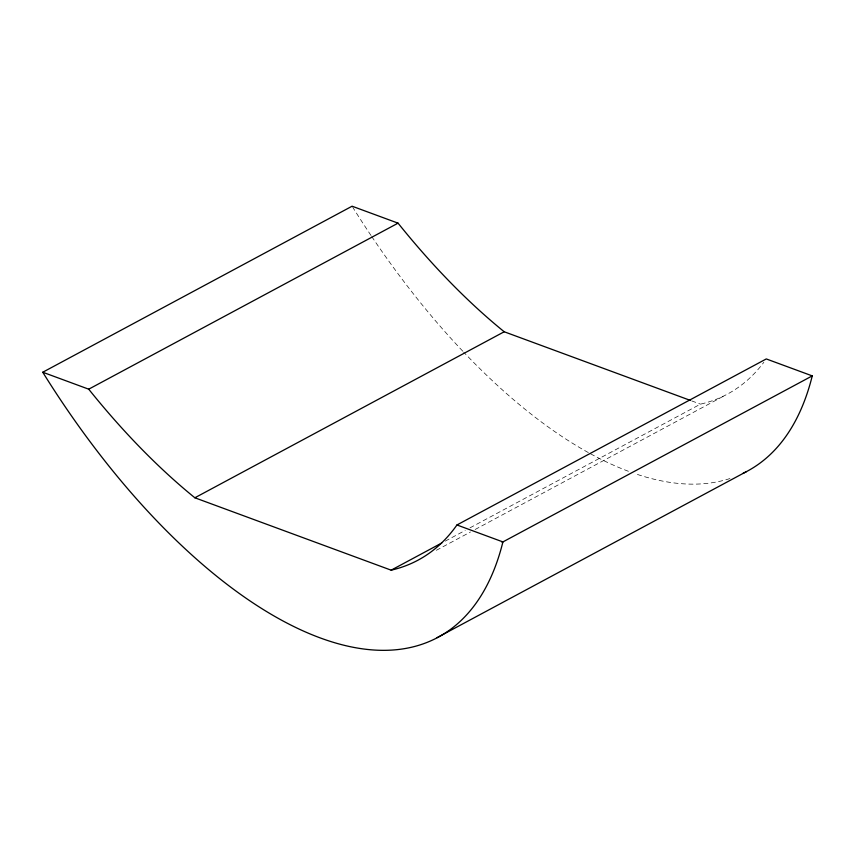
<?xml version="1.0" encoding="UTF-8"?>
<svg xmlns="http://www.w3.org/2000/svg" width="855" height="855" viewBox="0 0 855 855"><rect width="100%" height="100%" fill="white"/><g stroke="black" fill="none" stroke-linecap="round" stroke-linejoin="round"><path stroke-width="0.64" stroke-dasharray="4.28 3.21" d="M445.252 541.13L465.238 530.399M469.951 527.866L700.48 404.137A488.846 225.635 61.8 0 0 763.857 362.274M436.36 550.299L470.474 531.992M475.177 529.469L725.713 395.01M691.727 400.91L700.48 404.137M729.924 478.554A487.703 225.1 61.8 0 1 634.805 473.574M628.425 471.287A487.703 225.1 61.8 0 1 589.523 453.236M588.326 452.573A487.703 225.1 61.8 0 1 463.688 352.153M462.779 351.191A487.703 225.1 61.8 0 1 371.754 236.589M371.017 235.478A487.703 225.1 61.8 0 1 352.805 207.348"/><path stroke-width="1.28" d="M441.714 543.021L391.141 570.167L194.865 497.781A488.846 225.635 61.8 0 1 88.717 389.185L42.75 372.235L352.089 206.205L398.056 223.155A488.846 225.635 61.8 0 0 504.204 331.761L690.477 400.45M88.717 389.185L398.056 223.155M194.865 497.781L504.204 331.761M391.141 570.167A488.846 225.635 61.8 0 0 456.944 524.97L766.283 358.94L812.25 375.89A487.703 225.1 61.8 0 1 743.038 473.328M502.056 542.38L812.25 375.89M437.108 637.648L746.447 471.618M456.944 524.97L502.911 541.92A487.703 225.1 61.8 0 1 42.75 372.235"/></g></svg>
